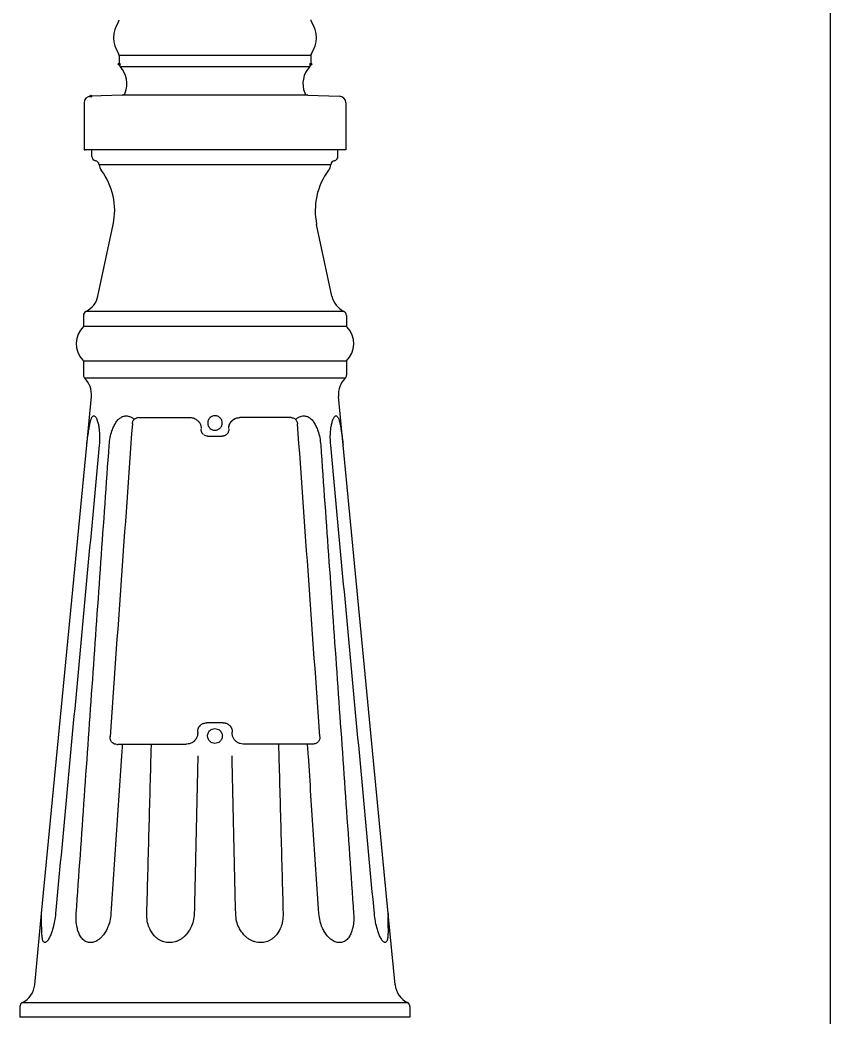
# Model space of a CAD drawing. Extents: x 0 to 72, y 0 to 378.
# Drawn here: x 7.3 to 61.4, y 35.4 to 101.9 of the extents above; entities that cross this region are included whole.
import ezdxf

# ---------------------------------------------------------------- set-up
doc = ezdxf.new("R2010")
doc.units = 0
doc.layers.add('LIVELLO_1', color=160, linetype='Continuous')

# ---------------------------------------------------------------- blocks, each defined once
blk = doc.blocks.new('AI9-BLK1')
at = {"layer": 'LIVELLO_1', "color": 7}
for p, q in [((25.724, 20.456), (25.722, -167.701)), ((-21.756, -89.768), (-21.756, -90.345)), ((-8.956, -89.768), (-21.756, -89.768)), ((-8.956, -89.768), (-8.956, -90.345)), ((-21.694, -90.5), (-9.021, -90.5)), ((-21.551, -92.4), (-23.654, -92.474)), ((-20.592, -92.4), (-21.551, -92.4)), ((-9.161, -92.4), (-7.059, -92.474)), ((-24.1, -92.922), (-24.1, -96.049)), ((-6.613, -92.922), (-6.613, -96.049)), ((-24.1, -96.049), (-24.031, -96.049)), ((-15.357, -96.049), (-24.031, -96.049)), ((-23.573, -96.493), (-23.573, -96.049)), ((-7.14, -96.049), (-23.573, -96.049)), ((-6.757, -96.049), (-15.357, -96.049)), ((-7.14, -96.493), (-7.14, -96.049)), ((-6.613, -96.049), (-6.757, -96.049)), ((-7.619, -97.049), (-23.093, -97.049)), ((-23.169, -105.815), (-22.153, -101.034)), ((-7.546, -105.815), (-8.564, -101.034)), ((-24.137, -107.112), (-24.137, -107.847)), ((-6.744, -106.841), (-23.972, -106.841)), ((-6.575, -107.112), (-6.575, -107.847)), ((-6.575, -107.847), (-24.137, -107.847)), ((-24.137, -110.142), (-24.137, -111.097)), ((-24.137, -110.142), (-6.575, -110.142)), ((-6.575, -110.142), (-6.575, -111.097)), ((-6.663, -111.309), (-24.049, -111.309)), ((-23.921, -115.77), (-23.607, -112.513)), ((-6.791, -115.77), (-7.104, -112.513)), ((-12.683, -113.926), (-13.693, -113.926)), ((-12.376, -113.926), (-12.683, -113.926)), ((-11.296, -113.926), (-12.376, -113.926)), ((-10.272, -113.926), (-11.296, -113.926)), ((-26.934, -147.039), (-23.921, -115.77)), ((-15.83, -115.168), (-15.144, -115.168)), ((-15.144, -115.168), (-14.883, -115.168)), ((-3.779, -147.039), (-6.791, -115.77)), ((-14.799, -134.302), (-15.916, -134.302)), ((-11.114, -135.719), (-13.465, -135.718)), ((-9.172, -135.719), (-11.114, -135.719)), ((-8.771, -135.719), (-9.172, -135.719)), ((-27.39, -151.782), (-26.934, -147.039)), ((-3.323, -151.782), (-3.779, -147.039)), ((-28.213, -152.977), (-2.5, -152.977)), ((-28.381, -153.242), (-28.381, -153.94)), ((-2.336, -153.242), (-2.336, -153.94)), ((-2.336, -153.94), (-28.381, -153.94))]:
    blk.add_line(p, q, dxfattribs=at)
for points in [[(-9.161, -92.4), (-10.123, -92.4), (-20.592, -92.4)], [(-20.416, -113.913), (-20.355, -113.913), (-20.291, -113.913)], [(-21.737, -135.735), (-21.639, -135.735), (-21.541, -135.735)], [(-19.828, -135.725), (-19.782, -135.725), (-19.725, -135.725), (-19.662, -135.725), (-19.598, -135.725)]]:
    blk.add_lwpolyline(points, dxfattribs=at)
blk.add_circle((-8.957, -90.345), 0.0689, dxfattribs=at)
for centre, major_axis, ratio in [((-21.757, -90.345), (0.0013, -0.0686), 0.97847), ((-23.653, -92.474), (-0.0009, -0.0703), 0.98522)]:
    blk.add_ellipse(centre, major_axis=major_axis, ratio=ratio, dxfattribs=at)
for points in [[(-21.794, -87.518), (-22.238, -88.155), (-22.238, -89.001), (-21.794, -89.638)], [(-21.794, -87.518), (-21.769, -87.481), (-21.756, -87.436), (-21.756, -87.388)], [(-8.956, -87.388), (-8.956, -87.436), (-8.945, -87.481), (-8.918, -87.518)], [(-8.918, -89.638), (-8.475, -89.001), (-8.475, -88.155), (-8.918, -87.518)], [(-21.756, -89.768), (-21.756, -89.723), (-21.769, -89.677), (-21.794, -89.638)], [(-8.918, -89.638), (-8.945, -89.677), (-8.956, -89.723), (-8.956, -89.768)], [(-21.756, -90.345), (-21.756, -90.403), (-21.735, -90.461), (-21.694, -90.5)], [(-21.352, -92.262), (-21.106, -91.66), (-21.239, -90.968), (-21.694, -90.5)], [(-9.021, -90.5), (-9.475, -90.968), (-9.607, -91.66), (-9.36, -92.262)], [(-9.021, -90.5), (-8.98, -90.461), (-8.956, -90.403), (-8.956, -90.345)], [(-23.654, -92.474), (-23.9, -92.474), (-24.1, -92.676), (-24.1, -92.922)], [(-21.551, -92.4), (-21.465, -92.399), (-21.386, -92.346), (-21.352, -92.262)], [(-9.36, -92.262), (-9.33, -92.346), (-9.247, -92.399), (-9.161, -92.4)], [(-6.613, -92.922), (-6.613, -92.676), (-6.812, -92.474), (-7.059, -92.474)], [(-23.573, -96.493), (-23.573, -96.635), (-23.47, -96.758), (-23.332, -96.786)], [(-7.383, -96.786), (-7.242, -96.758), (-7.14, -96.635), (-7.14, -96.493)], [(-23.093, -97.049), (-23.105, -96.921), (-23.203, -96.81), (-23.332, -96.786)], [(-23.093, -97.049), (-23.079, -97.184), (-23.03, -97.319), (-22.948, -97.423)], [(-23.093, -97.049), (-23.079, -97.184), (-23.03, -97.319), (-22.948, -97.423)], [(-7.767, -97.423), (-7.682, -97.319), (-7.634, -97.184), (-7.619, -97.049)], [(-7.383, -96.786), (-7.51, -96.81), (-7.606, -96.921), (-7.619, -97.049)], [(-22.153, -101.034), (-21.882, -99.773), (-22.175, -98.457), (-22.948, -97.423)], [(-7.767, -97.423), (-8.539, -98.457), (-8.83, -99.773), (-8.564, -101.034)], [(-23.972, -106.841), (-23.559, -106.638), (-23.262, -106.264), (-23.169, -105.815)], [(-7.546, -105.815), (-7.45, -106.264), (-7.153, -106.638), (-6.744, -106.841)], [(-23.972, -106.841), (-24.072, -106.892), (-24.137, -106.994), (-24.137, -107.112)], [(-6.575, -107.112), (-6.575, -106.994), (-6.642, -106.892), (-6.744, -106.841)], [(-24.137, -111.097), (-24.137, -111.176), (-24.103, -111.251), (-24.049, -111.309)], [(-6.663, -111.309), (-6.61, -111.251), (-6.575, -111.176), (-6.575, -111.097)], [(-23.607, -112.513), (-23.566, -112.066), (-23.727, -111.622), (-24.049, -111.309)], [(-6.663, -111.309), (-6.985, -111.622), (-7.147, -112.066), (-7.104, -112.513)], [(-28.213, -152.977), (-27.749, -152.749), (-27.442, -152.298), (-27.39, -151.782)], [(-3.323, -151.782), (-3.271, -152.298), (-2.963, -152.749), (-2.5, -152.977)], [(-28.213, -152.977), (-28.314, -153.026), (-28.381, -153.129), (-28.381, -153.242)], [(-2.336, -153.242), (-2.336, -153.129), (-2.4, -153.026), (-2.5, -152.977)]]:
    blk.add_open_spline(points, degree=3, dxfattribs=at)
for points, knots in [([(-24.137, -107.847), (-24.772, -108.458), (-24.791, -109.463), (-24.184, -110.096), (-24.166, -110.111), (-24.153, -110.128), (-24.137, -110.142)], [0, 0, 0, 0, 1, 1, 1, 2, 2, 2, 2]), ([(-6.575, -110.142), (-5.943, -109.535), (-5.923, -108.528), (-6.529, -107.892), (-6.546, -107.879), (-6.559, -107.864), (-6.575, -107.847)], [0, 0, 0, 0, 1, 1, 1, 2, 2, 2, 2]), ([(-15.357, -113.803), (-15.416, -113.81), (-15.474, -113.813), (-15.53, -113.831), (-15.581, -113.852), (-15.63, -113.88), (-15.67, -113.919), (-15.704, -113.945), (-15.729, -113.975), (-15.754, -114.012), (-15.776, -114.043), (-15.797, -114.08), (-15.81, -114.117), (-15.821, -114.147), (-15.83, -114.173), (-15.835, -114.201), (-15.842, -114.233), (-15.842, -114.257), (-15.842, -114.291), (-15.842, -114.317), (-15.842, -114.345), (-15.835, -114.375), (-15.83, -114.401), (-15.821, -114.435), (-15.81, -114.461), (-15.797, -114.496), (-15.776, -114.533), (-15.754, -114.564), (-15.729, -114.603), (-15.704, -114.631), (-15.67, -114.661), (-15.63, -114.696), (-15.581, -114.726), (-15.53, -114.745), (-15.474, -114.766), (-15.416, -114.77), (-15.357, -114.777)], [0, 0, 0, 0, 1, 1, 1, 2, 2, 2, 3, 3, 3, 4, 4, 4, 5, 5, 5, 6, 6, 6, 7, 7, 7, 8, 8, 8, 9, 9, 9, 10, 10, 10, 11, 11, 11, 12, 12, 12, 12]), ([(-15.17, -113.842), (-15.201, -113.828), (-15.229, -113.817), (-15.264, -113.81), (-15.293, -113.808), (-15.325, -113.803), (-15.357, -113.803)], [0, 0, 0, 0, 1, 1, 1, 2, 2, 2, 2]), ([(-23.921, -115.77), (-23.904, -115.602), (-23.887, -115.438), (-23.863, -115.272), (-23.841, -115.123), (-23.819, -114.975), (-23.796, -114.826), (-23.776, -114.726), (-23.76, -114.628), (-23.743, -114.533), (-23.727, -114.442), (-23.712, -114.349), (-23.688, -114.257), (-23.679, -114.221), (-23.67, -114.18), (-23.659, -114.143), (-23.647, -114.099), (-23.634, -114.064), (-23.623, -114.026), (-23.614, -113.999), (-23.606, -113.972), (-23.591, -113.948), (-23.582, -113.924), (-23.566, -113.9), (-23.549, -113.878), (-23.537, -113.863), (-23.519, -113.847), (-23.503, -113.836), (-23.487, -113.826), (-23.467, -113.817), (-23.448, -113.817), (-23.426, -113.817), (-23.405, -113.826), (-23.391, -113.836), (-23.372, -113.847), (-23.354, -113.863), (-23.341, -113.878), (-23.319, -113.9), (-23.307, -113.924), (-23.29, -113.945), (-23.278, -113.972), (-23.268, -113.998), (-23.256, -114.022), (-23.242, -114.062), (-23.228, -114.099), (-23.213, -114.138), (-23.199, -114.18), (-23.189, -114.221), (-23.177, -114.257), (-23.153, -114.349), (-23.134, -114.438), (-23.119, -114.533), (-23.104, -114.628), (-23.09, -114.726), (-23.079, -114.826), (-23.068, -114.975), (-23.059, -115.123), (-23.061, -115.273), (-23.062, -115.438), (-23.074, -115.602), (-23.086, -115.77), (-23.573, -120.982), (-24.06, -126.192), (-24.543, -131.404), (-25.03, -136.616), (-25.517, -141.826), (-26.003, -147.039), (-26.018, -147.202), (-26.039, -147.367), (-26.068, -147.532), (-26.09, -147.674), (-26.125, -147.818), (-26.164, -147.958), (-26.188, -148.06), (-26.218, -148.153), (-26.25, -148.247), (-26.281, -148.337), (-26.315, -148.423), (-26.355, -148.514), (-26.375, -148.555), (-26.392, -148.599), (-26.414, -148.639), (-26.435, -148.677), (-26.455, -148.721), (-26.481, -148.76), (-26.498, -148.783), (-26.513, -148.813), (-26.533, -148.837), (-26.547, -148.857), (-26.569, -148.884), (-26.594, -148.906), (-26.612, -148.921), (-26.628, -148.937), (-26.651, -148.951), (-26.671, -148.962), (-26.692, -148.969), (-26.716, -148.969), (-26.735, -148.969), (-26.756, -148.962), (-26.773, -148.951), (-26.79, -148.939), (-26.807, -148.921), (-26.819, -148.906), (-26.833, -148.884), (-26.843, -148.857), (-26.853, -148.832), (-26.862, -148.806), (-26.869, -148.779), (-26.874, -148.753), (-26.881, -148.709), (-26.886, -148.674), (-26.892, -148.632), (-26.898, -148.593), (-26.903, -148.555), (-26.905, -148.514), (-26.914, -148.423), (-26.914, -148.335), (-26.915, -148.246), (-26.92, -148.149), (-26.92, -148.053), (-26.924, -147.953), (-26.934, -147.811), (-26.944, -147.667), (-26.946, -147.519), (-26.95, -147.361), (-26.942, -147.2), (-26.934, -147.039)], [0, 0, 0, 0, 1, 1, 1, 2, 2, 2, 3, 3, 3, 4, 4, 4, 5, 5, 5, 6, 6, 6, 7, 7, 7, 8, 8, 8, 9, 9, 9, 10, 10, 10, 11, 11, 11, 12, 12, 12, 13, 13, 13, 14, 14, 14, 15, 15, 15, 16, 16, 16, 17, 17, 17, 18, 18, 18, 19, 19, 19, 20, 20, 20, 21, 21, 21, 22, 22, 22, 23, 23, 23, 24, 24, 24, 25, 25, 25, 26, 26, 26, 27, 27, 27, 28, 28, 28, 29, 29, 29, 30, 30, 30, 31, 31, 31, 32, 32, 32, 33, 33, 33, 34, 34, 34, 35, 35, 35, 36, 36, 36, 37, 37, 37, 38, 38, 38, 39, 39, 39, 40, 40, 40, 41, 41, 41, 42, 42, 42, 42]), ([(-22.419, -115.77), (-22.402, -115.598), (-22.385, -115.43), (-22.354, -115.265), (-22.324, -115.112), (-22.284, -114.963), (-22.236, -114.817), (-22.2, -114.712), (-22.16, -114.614), (-22.114, -114.519), (-22.073, -114.428), (-22.022, -114.34), (-21.968, -114.257), (-21.943, -114.217), (-21.915, -114.18), (-21.884, -114.143), (-21.857, -114.103), (-21.824, -114.073), (-21.788, -114.04), (-21.766, -114.015), (-21.737, -113.994), (-21.709, -113.972), (-21.68, -113.952), (-21.656, -113.935), (-21.629, -113.917), (-21.608, -113.903), (-21.593, -113.892), (-21.571, -113.884), (-21.55, -113.871), (-21.524, -113.863), (-21.501, -113.854), (-21.469, -113.842), (-21.435, -113.829), (-21.402, -113.826), (-21.365, -113.817), (-21.329, -113.813), (-21.293, -113.813), (-21.243, -113.813), (-21.193, -113.819), (-21.143, -113.829), (-21.092, -113.842), (-21.044, -113.857), (-20.999, -113.873), (-20.963, -113.887), (-20.936, -113.905), (-20.906, -113.926), (-20.876, -113.942), (-20.85, -113.961), (-20.823, -113.985), (-20.809, -113.998), (-20.792, -114.01), (-20.777, -114.022), (-20.768, -114.031), (-20.759, -114.04), (-20.746, -114.047)], [0, 0, 0, 0, 1, 1, 1, 2, 2, 2, 3, 3, 3, 4, 4, 4, 5, 5, 5, 6, 6, 6, 7, 7, 7, 8, 8, 8, 9, 9, 9, 10, 10, 10, 11, 11, 11, 12, 12, 12, 13, 13, 13, 14, 14, 14, 15, 15, 15, 16, 16, 16, 17, 17, 17, 18, 18, 18, 18]), ([(-20.874, -114.34), (-21.123, -117.821), (-21.372, -121.305), (-21.62, -124.788), (-21.869, -128.268), (-22.117, -131.75), (-22.366, -135.232)], [0, 0, 0, 0, 1, 1, 1, 2, 2, 2, 2]), ([(-20.874, -114.34), (-20.874, -114.322), (-20.867, -114.303), (-20.864, -114.278), (-20.857, -114.257), (-20.852, -114.238), (-20.849, -114.217)], [0, 0, 0, 0, 1, 1, 1, 2, 2, 2, 2]), ([(-20.849, -114.217), (-20.836, -114.184), (-20.826, -114.157), (-20.809, -114.128), (-20.792, -114.099), (-20.77, -114.073), (-20.746, -114.047)], [0, 0, 0, 0, 1, 1, 1, 2, 2, 2, 2]), ([(-20.746, -114.047), (-20.725, -114.026), (-20.698, -114.003), (-20.667, -113.985), (-20.642, -113.961), (-20.61, -113.952), (-20.579, -113.936)], [0, 0, 0, 0, 1, 1, 1, 2, 2, 2, 2]), ([(-20.579, -113.936), (-20.556, -113.933), (-20.531, -113.926), (-20.507, -113.924), (-20.482, -113.921), (-20.461, -113.919), (-20.435, -113.91)], [0, 0, 0, 0, 1, 1, 1, 2, 2, 2, 2]), ([(-20.291, -113.913), (-20.112, -113.917), (-19.929, -113.919), (-19.751, -113.919), (-19.569, -113.921), (-19.393, -113.921), (-19.21, -113.921)], [0, 0, 0, 0, 1, 1, 1, 2, 2, 2, 2]), ([(-19.21, -113.921), (-19.21, -113.921), (-18.991, -113.921), (-18.991, -113.921), (-18.906, -113.921), (-18.822, -113.921), (-18.734, -113.924), (-18.734, -113.924), (-18.398, -113.924), (-18.398, -113.924), (-18.273, -113.924), (-18.148, -113.926), (-18.024, -113.926)], [0, 0, 0, 0, 1, 1, 1, 2, 2, 2, 3, 3, 3, 4, 4, 4, 4]), ([(-18.024, -113.926), (-18.024, -113.926), (-17.522, -113.926), (-17.522, -113.926), (-17.355, -113.926), (-17.186, -113.926), (-17.02, -113.926)], [0, 0, 0, 0, 1, 1, 1, 2, 2, 2, 2]), ([(-17.018, -113.926), (-16.971, -113.933), (-16.922, -113.933), (-16.876, -113.942), (-16.834, -113.948), (-16.786, -113.961), (-16.742, -113.977), (-16.707, -113.994), (-16.665, -114.015), (-16.629, -114.036), (-16.596, -114.056), (-16.565, -114.08), (-16.538, -114.103), (-16.511, -114.128), (-16.486, -114.152), (-16.462, -114.179), (-16.454, -114.187), (-16.446, -114.194), (-16.439, -114.205), (-16.435, -114.213), (-16.428, -114.221), (-16.423, -114.226)], [0, 0, 0, 0, 1, 1, 1, 2, 2, 2, 3, 3, 3, 4, 4, 4, 5, 5, 5, 6, 6, 6, 7, 7, 7, 7]), ([(-16.423, -114.226), (-16.389, -114.278), (-16.349, -114.338), (-16.327, -114.399), (-16.304, -114.461), (-16.291, -114.526), (-16.281, -114.593)], [0, 0, 0, 0, 1, 1, 1, 2, 2, 2, 2]), ([(-15.154, -114.728), (-15.127, -114.717), (-15.104, -114.702), (-15.079, -114.687), (-15.053, -114.672), (-15.03, -114.649), (-15.008, -114.628), (-14.989, -114.609), (-14.969, -114.587), (-14.953, -114.559), (-14.935, -114.533), (-14.921, -114.503), (-14.908, -114.479), (-14.895, -114.449), (-14.888, -114.417), (-14.881, -114.386), (-14.874, -114.354), (-14.87, -114.322), (-14.87, -114.291), (-14.87, -114.257), (-14.874, -114.226), (-14.881, -114.194), (-14.888, -114.164), (-14.895, -114.131), (-14.908, -114.103), (-14.921, -114.073), (-14.935, -114.043), (-14.955, -114.019), (-14.972, -113.991), (-14.993, -113.968), (-15.015, -113.943), (-15.036, -113.921), (-15.061, -113.903), (-15.089, -113.885), (-15.115, -113.868), (-15.144, -113.854), (-15.17, -113.842)], [0, 0, 0, 0, 1, 1, 1, 2, 2, 2, 3, 3, 3, 4, 4, 4, 5, 5, 5, 6, 6, 6, 7, 7, 7, 8, 8, 8, 9, 9, 9, 10, 10, 10, 11, 11, 11, 12, 12, 12, 12]), ([(-14.434, -114.594), (-14.427, -114.554), (-14.422, -114.519), (-14.414, -114.484), (-14.405, -114.449), (-14.391, -114.412), (-14.376, -114.378)], [0, 0, 0, 0, 1, 1, 1, 2, 2, 2, 2]), ([(-14.427, -114.558), (-14.422, -114.526), (-14.417, -114.496), (-14.408, -114.466), (-14.401, -114.435), (-14.387, -114.407), (-14.376, -114.378)], [0, 0, 0, 0, 1, 1, 1, 2, 2, 2, 2]), ([(-14.376, -114.378), (-14.374, -114.375), (-14.374, -114.375), (-14.374, -114.371), (-14.374, -114.37), (-14.374, -114.368), (-14.37, -114.365), (-14.37, -114.365), (-14.37, -114.361), (-14.37, -114.361), (-14.365, -114.359), (-14.365, -114.356), (-14.365, -114.354), (-14.365, -114.354), (-14.363, -114.349), (-14.362, -114.349), (-14.362, -114.349), (-14.362, -114.342), (-14.362, -114.342), (-14.362, -114.342), (-14.358, -114.34), (-14.358, -114.338), (-14.358, -114.336), (-14.358, -114.333), (-14.355, -114.333), (-14.355, -114.333), (-14.355, -114.328), (-14.355, -114.326), (-14.355, -114.326), (-14.353, -114.326), (-14.351, -114.322), (-14.351, -114.322), (-14.351, -114.319), (-14.351, -114.319), (-14.347, -114.317), (-14.345, -114.314), (-14.345, -114.31), (-14.345, -114.31), (-14.343, -114.308), (-14.343, -114.308), (-14.342, -114.306), (-14.342, -114.306), (-14.342, -114.305), (-14.342, -114.303), (-14.338, -114.303), (-14.338, -114.303), (-14.338, -114.303), (-14.338, -114.296), (-14.338, -114.296), (-14.334, -114.294), (-14.331, -114.291), (-14.331, -114.291), (-14.331, -114.291), (-14.331, -114.287), (-14.331, -114.287), (-14.331, -114.287), (-14.329, -114.285), (-14.329, -114.285), (-14.329, -114.278), (-14.328, -114.278), (-14.328, -114.278), (-14.324, -114.275), (-14.324, -114.275), (-14.324, -114.273), (-14.322, -114.272), (-14.322, -114.272), (-14.32, -114.27), (-14.32, -114.27), (-14.319, -114.264), (-14.319, -114.264), (-14.319, -114.264), (-14.317, -114.263), (-14.317, -114.261), (-14.317, -114.261), (-14.313, -114.257), (-14.313, -114.257), (-14.312, -114.257), (-14.312, -114.256), (-14.312, -114.256), (-14.309, -114.254), (-14.307, -114.254), (-14.307, -114.252), (-14.307, -114.248), (-14.307, -114.248), (-14.306, -114.248), (-14.302, -114.248), (-14.302, -114.243), (-14.302, -114.243), (-14.302, -114.242), (-14.3, -114.242), (-14.299, -114.242), (-14.299, -114.242), (-14.299, -114.238), (-14.299, -114.238), (-14.299, -114.238), (-14.297, -114.235), (-14.295, -114.235), (-14.295, -114.235), (-14.295, -114.233), (-14.295, -114.233), (-14.295, -114.233), (-14.292, -114.231), (-14.292, -114.231), (-14.292, -114.231), (-14.29, -114.231), (-14.29, -114.226), (-14.29, -114.226), (-14.288, -114.226), (-14.288, -114.224), (-14.286, -114.224), (-14.286, -114.224), (-14.286, -114.222), (-14.286, -114.221), (-14.284, -114.221), (-14.284, -114.221), (-14.284, -114.221), (-14.281, -114.217), (-14.281, -114.217), (-14.281, -114.217), (-14.279, -114.217), (-14.279, -114.213), (-14.277, -114.213), (-14.277, -114.213), (-14.277, -114.21), (-14.277, -114.21), (-14.277, -114.21), (-14.277, -114.21), (-14.277, -114.21), (-14.276, -114.21), (-14.276, -114.21), (-14.276, -114.21), (-14.274, -114.205), (-14.274, -114.205), (-14.274, -114.205), (-14.269, -114.205), (-14.269, -114.205), (-14.269, -114.205), (-14.269, -114.201), (-14.269, -114.201), (-14.269, -114.201), (-14.269, -114.2), (-14.269, -114.2), (-14.266, -114.194), (-14.259, -114.191), (-14.257, -114.184), (-14.256, -114.18), (-14.25, -114.179), (-14.248, -114.173), (-14.243, -114.17), (-14.24, -114.166), (-14.236, -114.164), (-14.232, -114.157), (-14.228, -114.152), (-14.227, -114.152), (-14.223, -114.149), (-14.218, -114.143), (-14.214, -114.143), (-14.212, -114.136), (-14.211, -114.134), (-14.206, -114.131), (-14.202, -114.128), (-14.2, -114.126), (-14.194, -114.119), (-14.192, -114.117), (-14.189, -114.115), (-14.185, -114.113), (-14.182, -114.11), (-14.182, -114.108), (-14.176, -114.103), (-14.171, -114.103), (-14.17, -114.099), (-14.17, -114.096), (-14.163, -114.096), (-14.16, -114.094), (-14.158, -114.089), (-14.155, -114.086), (-14.151, -114.084), (-14.146, -114.082), (-14.146, -114.08), (-14.142, -114.08), (-14.142, -114.08), (-14.141, -114.08), (-14.139, -114.077), (-14.139, -114.073), (-14.134, -114.073), (-14.134, -114.073), (-14.132, -114.073), (-14.13, -114.068), (-14.13, -114.068), (-14.128, -114.068), (-14.127, -114.068), (-14.127, -114.064), (-14.12, -114.064), (-14.12, -114.064), (-14.119, -114.064), (-14.117, -114.062), (-14.117, -114.062), (-14.115, -114.056), (-14.115, -114.056), (-14.115, -114.056), (-14.112, -114.056), (-14.112, -114.056), (-14.112, -114.056), (-14.11, -114.056), (-14.108, -114.054)], [0, 0, 0, 0, 1, 1, 1, 2, 2, 2, 3, 3, 3, 4, 4, 4, 5, 5, 5, 6, 6, 6, 7, 7, 7, 8, 8, 8, 9, 9, 9, 10, 10, 10, 11, 11, 11, 12, 12, 12, 13, 13, 13, 14, 14, 14, 15, 15, 15, 16, 16, 16, 17, 17, 17, 18, 18, 18, 19, 19, 19, 20, 20, 20, 21, 21, 21, 22, 22, 22, 23, 23, 23, 24, 24, 24, 25, 25, 25, 26, 26, 26, 27, 27, 27, 28, 28, 28, 29, 29, 29, 30, 30, 30, 31, 31, 31, 32, 32, 32, 33, 33, 33, 34, 34, 34, 35, 35, 35, 36, 36, 36, 37, 37, 37, 38, 38, 38, 39, 39, 39, 40, 40, 40, 41, 41, 41, 42, 42, 42, 43, 43, 43, 44, 44, 44, 45, 45, 45, 46, 46, 46, 47, 47, 47, 48, 48, 48, 49, 49, 49, 50, 50, 50, 51, 51, 51, 52, 52, 52, 53, 53, 53, 54, 54, 54, 55, 55, 55, 56, 56, 56, 57, 57, 57, 58, 58, 58, 59, 59, 59, 60, 60, 60, 61, 61, 61, 62, 62, 62, 63, 63, 63, 64, 64, 64, 65, 65, 65, 66, 66, 66, 67, 67, 67, 68, 68, 68, 68]), ([(-14.376, -114.378), (-14.37, -114.365), (-14.362, -114.349), (-14.355, -114.333), (-14.351, -114.319), (-14.342, -114.305), (-14.331, -114.291), (-14.322, -114.273), (-14.312, -114.257), (-14.302, -114.243), (-14.29, -114.231), (-14.279, -114.217), (-14.269, -114.2)], [0, 0, 0, 0, 1, 1, 1, 2, 2, 2, 3, 3, 3, 4, 4, 4, 4]), ([(-14.269, -114.2), (-14.266, -114.194), (-14.259, -114.189), (-14.257, -114.184), (-14.25, -114.179), (-14.243, -114.17), (-14.238, -114.164), (-14.227, -114.152), (-14.218, -114.147), (-14.211, -114.134), (-14.202, -114.126), (-14.191, -114.117), (-14.182, -114.11), (-14.17, -114.099), (-14.155, -114.089), (-14.142, -114.08), (-14.13, -114.068), (-14.119, -114.064), (-14.108, -114.054)], [0, 0, 0, 0, 1, 1, 1, 2, 2, 2, 3, 3, 3, 4, 4, 4, 5, 5, 5, 6, 6, 6, 6]), ([(-14.108, -114.054), (-14.096, -114.047), (-14.089, -114.04), (-14.074, -114.033), (-14.063, -114.026), (-14.049, -114.019), (-14.036, -114.012), (-14.015, -114.003), (-13.993, -113.991), (-13.976, -113.985), (-13.952, -113.972), (-13.927, -113.966), (-13.902, -113.956)], [0, 0, 0, 0, 1, 1, 1, 2, 2, 2, 3, 3, 3, 4, 4, 4, 4]), ([(-14.108, -114.054), (-14.074, -114.033), (-14.043, -114.015), (-14.005, -113.998), (-13.973, -113.985), (-13.94, -113.969), (-13.902, -113.956)], [0, 0, 0, 0, 1, 1, 1, 2, 2, 2, 2]), ([(-13.902, -113.956), (-13.868, -113.948), (-13.835, -113.942), (-13.801, -113.936), (-13.767, -113.933), (-13.731, -113.933), (-13.697, -113.926)], [0, 0, 0, 0, 1, 1, 1, 2, 2, 2, 2]), ([(-13.902, -113.956), (-13.889, -113.956), (-13.876, -113.952), (-13.862, -113.945), (-13.846, -113.943), (-13.834, -113.942), (-13.819, -113.938)], [0, 0, 0, 0, 1, 1, 1, 2, 2, 2, 2]), ([(-10.272, -113.926), (-10.25, -113.933), (-10.225, -113.935), (-10.204, -113.938), (-10.178, -113.942), (-10.153, -113.945), (-10.133, -113.952)], [0, 0, 0, 0, 1, 1, 1, 2, 2, 2, 2]), ([(-10.133, -113.952), (-10.103, -113.961), (-10.072, -113.975), (-10.046, -113.994), (-10.018, -114.012), (-9.995, -114.033), (-9.972, -114.054)], [0, 0, 0, 0, 1, 1, 1, 2, 2, 2, 2]), ([(-9.972, -114.054), (-9.961, -114.047), (-9.952, -114.036), (-9.941, -114.026), (-9.925, -114.012), (-9.909, -113.999), (-9.89, -113.985), (-9.868, -113.961), (-9.837, -113.942), (-9.806, -113.926), (-9.775, -113.905), (-9.749, -113.887), (-9.713, -113.873), (-9.667, -113.857), (-9.621, -113.842), (-9.571, -113.829), (-9.521, -113.819), (-9.47, -113.813), (-9.42, -113.813), (-9.384, -113.813), (-9.348, -113.817), (-9.312, -113.826), (-9.278, -113.829), (-9.244, -113.842), (-9.211, -113.854), (-9.19, -113.863), (-9.163, -113.871), (-9.141, -113.884), (-9.122, -113.892), (-9.105, -113.903), (-9.086, -113.917)], [0, 0, 0, 0, 1, 1, 1, 2, 2, 2, 3, 3, 3, 4, 4, 4, 5, 5, 5, 6, 6, 6, 7, 7, 7, 8, 8, 8, 9, 9, 9, 10, 10, 10, 10]), ([(-9.972, -114.054), (-9.948, -114.082), (-9.925, -114.108), (-9.909, -114.136), (-9.889, -114.166), (-9.876, -114.198), (-9.86, -114.231), (-9.859, -114.252), (-9.853, -114.272), (-9.849, -114.294), (-9.844, -114.31), (-9.84, -114.333), (-9.837, -114.354)], [0, 0, 0, 0, 1, 1, 1, 2, 2, 2, 3, 3, 3, 4, 4, 4, 4]), ([(-8.347, -135.214), (-8.599, -131.74), (-8.845, -128.26), (-9.093, -124.783), (-9.341, -121.305), (-9.588, -117.832), (-9.837, -114.354)], [0, 0, 0, 0, 1, 1, 1, 2, 2, 2, 2]), ([(-9.086, -113.917), (-9.057, -113.935), (-9.031, -113.952), (-9.003, -113.972), (-8.978, -113.994), (-8.947, -114.015), (-8.924, -114.04), (-8.888, -114.073), (-8.858, -114.103), (-8.829, -114.143), (-8.798, -114.18), (-8.769, -114.217), (-8.746, -114.257), (-8.69, -114.34), (-8.643, -114.428), (-8.6, -114.519), (-8.556, -114.614), (-8.513, -114.712), (-8.48, -114.817), (-8.428, -114.963), (-8.388, -115.112), (-8.36, -115.265), (-8.328, -115.43), (-8.313, -115.598), (-8.295, -115.77)], [0, 0, 0, 0, 1, 1, 1, 2, 2, 2, 3, 3, 3, 4, 4, 4, 5, 5, 5, 6, 6, 6, 7, 7, 7, 8, 8, 8, 8]), ([(-7.628, -115.77), (-7.639, -115.602), (-7.65, -115.438), (-7.655, -115.273), (-7.655, -115.123), (-7.646, -114.975), (-7.634, -114.826), (-7.625, -114.726), (-7.612, -114.628), (-7.594, -114.533), (-7.577, -114.438), (-7.562, -114.349), (-7.535, -114.257), (-7.524, -114.221), (-7.513, -114.18), (-7.501, -114.138), (-7.488, -114.099), (-7.472, -114.062), (-7.455, -114.022), (-7.447, -113.998), (-7.434, -113.972), (-7.421, -113.945), (-7.405, -113.924), (-7.393, -113.9), (-7.373, -113.878), (-7.359, -113.863), (-7.34, -113.847), (-7.321, -113.836), (-7.305, -113.826), (-7.287, -113.817), (-7.265, -113.817), (-7.247, -113.817), (-7.225, -113.826), (-7.21, -113.836), (-7.193, -113.847), (-7.176, -113.863), (-7.163, -113.878), (-7.147, -113.9), (-7.132, -113.924), (-7.119, -113.948), (-7.109, -113.972), (-7.1, -113.999), (-7.091, -114.026), (-7.078, -114.064), (-7.066, -114.099), (-7.054, -114.143), (-7.044, -114.18), (-7.032, -114.221), (-7.023, -114.257), (-7.003, -114.349), (-6.985, -114.442), (-6.968, -114.533), (-6.951, -114.628), (-6.934, -114.726), (-6.918, -114.826), (-6.896, -114.975), (-6.872, -115.123), (-6.85, -115.272), (-6.831, -115.438), (-6.809, -115.602), (-6.791, -115.77)], [0, 0, 0, 0, 1, 1, 1, 2, 2, 2, 3, 3, 3, 4, 4, 4, 5, 5, 5, 6, 6, 6, 7, 7, 7, 8, 8, 8, 9, 9, 9, 10, 10, 10, 11, 11, 11, 12, 12, 12, 13, 13, 13, 14, 14, 14, 15, 15, 15, 16, 16, 16, 17, 17, 17, 18, 18, 18, 19, 19, 19, 20, 20, 20, 20]), ([(-16.286, -114.558), (-16.284, -114.572), (-16.284, -114.591), (-16.284, -114.609), (-16.284, -114.624), (-16.281, -114.64), (-16.281, -114.656)], [0, 0, 0, 0, 1, 1, 1, 2, 2, 2, 2]), ([(-16.252, -114.879), (-16.26, -114.851), (-16.268, -114.822), (-16.275, -114.791), (-16.277, -114.763), (-16.277, -114.735), (-16.277, -114.702)], [0, 0, 0, 0, 1, 1, 1, 2, 2, 2, 2]), ([(-16.21, -114.961), (-16.216, -114.945), (-16.224, -114.935), (-16.231, -114.919), (-16.236, -114.907), (-16.245, -114.894), (-16.252, -114.879)], [0, 0, 0, 0, 1, 1, 1, 2, 2, 2, 2]), ([(-16.116, -115.07), (-16.132, -115.051), (-16.152, -115.035), (-16.167, -115.017), (-16.18, -114.998), (-16.196, -114.98), (-16.21, -114.961)], [0, 0, 0, 0, 1, 1, 1, 2, 2, 2, 2]), ([(-15.83, -115.168), (-15.876, -115.165), (-15.923, -115.161), (-15.967, -115.147), (-16.009, -115.137), (-16.045, -115.112), (-16.085, -115.087)], [0, 0, 0, 0, 1, 1, 1, 2, 2, 2, 2]), ([(-15.357, -114.777), (-15.323, -114.771), (-15.283, -114.771), (-15.251, -114.766), (-15.217, -114.756), (-15.185, -114.745), (-15.154, -114.728)], [0, 0, 0, 0, 1, 1, 1, 2, 2, 2, 2]), ([(-14.599, -115.07), (-14.607, -115.072), (-14.615, -115.079), (-14.619, -115.082), (-14.635, -115.095), (-14.64, -115.102), (-14.655, -115.108), (-14.676, -115.119), (-14.694, -115.129), (-14.715, -115.137), (-14.743, -115.147), (-14.766, -115.154), (-14.794, -115.159)], [0, 0, 0, 0, 1, 1, 1, 2, 2, 2, 3, 3, 3, 4, 4, 4, 4]), ([(-14.502, -114.963), (-14.518, -114.98), (-14.53, -114.998), (-14.55, -115.017), (-14.563, -115.035), (-14.583, -115.051), (-14.599, -115.07)], [0, 0, 0, 0, 1, 1, 1, 2, 2, 2, 2]), ([(-14.464, -114.879), (-14.47, -114.894), (-14.477, -114.907), (-14.482, -114.921), (-14.489, -114.935), (-14.499, -114.945), (-14.502, -114.963)], [0, 0, 0, 0, 1, 1, 1, 2, 2, 2, 2]), ([(-14.435, -114.702), (-14.435, -114.735), (-14.435, -114.763), (-14.439, -114.791), (-14.446, -114.822), (-14.455, -114.851), (-14.464, -114.879)], [0, 0, 0, 0, 1, 1, 1, 2, 2, 2, 2]), ([(-14.435, -114.656), (-14.434, -114.64), (-14.43, -114.624), (-14.43, -114.609), (-14.43, -114.591), (-14.43, -114.575), (-14.427, -114.558)], [0, 0, 0, 0, 1, 1, 1, 2, 2, 2, 2]), ([(-24.621, -147.039), (-24.256, -141.826), (-23.891, -136.616), (-23.523, -131.404), (-23.156, -126.192), (-22.788, -120.982), (-22.419, -115.77)], [0, 0, 0, 0, 1, 1, 1, 2, 2, 2, 2]), ([(-14.794, -115.159), (-14.807, -115.161), (-14.823, -115.161), (-14.838, -115.165), (-14.852, -115.168), (-14.868, -115.168), (-14.883, -115.168)], [0, 0, 0, 0, 1, 1, 1, 2, 2, 2, 2]), ([(-8.295, -115.77), (-7.927, -120.982), (-7.556, -126.192), (-7.191, -131.404), (-6.824, -136.616), (-6.46, -141.826), (-6.094, -147.039)], [0, 0, 0, 0, 1, 1, 1, 2, 2, 2, 2]), ([(-3.779, -147.039), (-3.797, -147.2), (-3.81, -147.361), (-3.813, -147.523), (-3.813, -147.667), (-3.806, -147.811), (-3.801, -147.953), (-3.799, -148.053), (-3.797, -148.149), (-3.797, -148.246), (-3.799, -148.335), (-3.801, -148.423), (-3.81, -148.514), (-3.813, -148.555), (-3.817, -148.593), (-3.822, -148.632), (-3.825, -148.674), (-3.833, -148.709), (-3.84, -148.753), (-3.844, -148.779), (-3.851, -148.806), (-3.86, -148.832), (-3.869, -148.857), (-3.88, -148.884), (-3.894, -148.906), (-3.907, -148.921), (-3.923, -148.939), (-3.939, -148.951), (-3.959, -148.962), (-3.979, -148.969), (-4, -148.969), (-4.02, -148.969), (-4.041, -148.962), (-4.063, -148.951), (-4.083, -148.937), (-4.104, -148.921), (-4.119, -148.906), (-4.144, -148.884), (-4.166, -148.857), (-4.18, -148.837), (-4.201, -148.813), (-4.218, -148.783), (-4.232, -148.76), (-4.257, -148.721), (-4.276, -148.677), (-4.298, -148.639), (-4.32, -148.599), (-4.341, -148.555), (-4.36, -148.514), (-4.398, -148.423), (-4.432, -148.337), (-4.46, -148.247), (-4.494, -148.153), (-4.525, -148.06), (-4.548, -147.958), (-4.588, -147.818), (-4.62, -147.674), (-4.645, -147.532), (-4.674, -147.367), (-4.694, -147.202), (-4.71, -147.039), (-5.197, -141.826), (-5.682, -136.616), (-6.169, -131.404), (-6.654, -126.192), (-7.141, -120.982), (-7.628, -115.77)], [0, 0, 0, 0, 1, 1, 1, 2, 2, 2, 3, 3, 3, 4, 4, 4, 5, 5, 5, 6, 6, 6, 7, 7, 7, 8, 8, 8, 9, 9, 9, 10, 10, 10, 11, 11, 11, 12, 12, 12, 13, 13, 13, 14, 14, 14, 15, 15, 15, 16, 16, 16, 17, 17, 17, 18, 18, 18, 19, 19, 19, 20, 20, 20, 21, 21, 21, 22, 22, 22, 22]), ([(-16.454, -134.64), (-16.446, -134.63), (-16.444, -134.619), (-16.435, -134.609), (-16.432, -134.598), (-16.423, -134.588), (-16.416, -134.577), (-16.404, -134.561), (-16.396, -134.546), (-16.385, -134.533), (-16.375, -134.521), (-16.363, -134.509), (-16.354, -134.493), (-16.342, -134.481), (-16.327, -134.466), (-16.311, -134.453), (-16.297, -134.44), (-16.284, -134.432), (-16.267, -134.416), (-16.245, -134.402), (-16.224, -134.386), (-16.2, -134.377), (-16.178, -134.361), (-16.152, -134.351), (-16.126, -134.339), (-16.097, -134.33), (-16.063, -134.317), (-16.029, -134.314), (-15.991, -134.307), (-15.952, -134.305), (-15.916, -134.302)], [0, 0, 0, 0, 1, 1, 1, 2, 2, 2, 3, 3, 3, 4, 4, 4, 5, 5, 5, 6, 6, 6, 7, 7, 7, 8, 8, 8, 9, 9, 9, 10, 10, 10, 10]), ([(-14.799, -134.302), (-14.799, -134.302), (-14.761, -134.302), (-14.761, -134.302), (-14.746, -134.305), (-14.735, -134.307), (-14.723, -134.307)], [0, 0, 0, 0, 1, 1, 1, 2, 2, 2, 2]), ([(-14.723, -134.307), (-14.698, -134.312), (-14.671, -134.314), (-14.643, -134.323), (-14.619, -134.33), (-14.595, -134.335), (-14.57, -134.345), (-14.55, -134.354), (-14.53, -134.366), (-14.511, -134.377), (-14.489, -134.386), (-14.47, -134.4), (-14.45, -134.414), (-14.435, -134.423), (-14.419, -134.438), (-14.405, -134.451), (-14.387, -134.466), (-14.374, -134.475), (-14.362, -134.491), (-14.351, -134.507), (-14.338, -134.521), (-14.329, -134.533), (-14.317, -134.546), (-14.307, -134.561), (-14.299, -134.577), (-14.29, -134.588), (-14.281, -134.598), (-14.277, -134.609), (-14.269, -134.619), (-14.266, -134.63), (-14.259, -134.64)], [0, 0, 0, 0, 1, 1, 1, 2, 2, 2, 3, 3, 3, 4, 4, 4, 5, 5, 5, 6, 6, 6, 7, 7, 7, 8, 8, 8, 9, 9, 9, 10, 10, 10, 10]), ([(-16.507, -134.93), (-16.511, -135.011), (-16.511, -135.086), (-16.529, -135.163), (-16.545, -135.23), (-16.572, -135.298), (-16.611, -135.36), (-16.635, -135.402), (-16.663, -135.437), (-16.692, -135.47), (-16.723, -135.504), (-16.755, -135.534), (-16.791, -135.562), (-16.807, -135.574), (-16.826, -135.586), (-16.841, -135.598), (-16.858, -135.609), (-16.876, -135.618), (-16.891, -135.63)], [0, 0, 0, 0, 1, 1, 1, 2, 2, 2, 3, 3, 3, 4, 4, 4, 5, 5, 5, 6, 6, 6, 6]), ([(-16.507, -134.93), (-16.509, -134.896), (-16.511, -134.859), (-16.507, -134.826), (-16.502, -134.793), (-16.497, -134.763), (-16.488, -134.735), (-16.48, -134.714), (-16.476, -134.698), (-16.469, -134.677), (-16.464, -134.668), (-16.459, -134.654), (-16.454, -134.64)], [0, 0, 0, 0, 1, 1, 1, 2, 2, 2, 3, 3, 3, 4, 4, 4, 4]), ([(-15.357, -134.684), (-15.418, -134.691), (-15.481, -134.698), (-15.535, -134.716), (-15.586, -134.737), (-15.634, -134.767), (-15.675, -134.805), (-15.708, -134.83), (-15.738, -134.862), (-15.758, -134.896), (-15.783, -134.93), (-15.802, -134.968), (-15.819, -135.005), (-15.83, -135.035), (-15.838, -135.065), (-15.842, -135.091), (-15.846, -135.123), (-15.852, -135.151), (-15.852, -135.181), (-15.852, -135.211), (-15.846, -135.237), (-15.842, -135.267), (-15.838, -135.297), (-15.83, -135.328), (-15.819, -135.355), (-15.802, -135.39), (-15.783, -135.428), (-15.758, -135.462), (-15.738, -135.499), (-15.708, -135.53), (-15.675, -135.556), (-15.634, -135.595), (-15.586, -135.623), (-15.535, -135.646), (-15.481, -135.665), (-15.418, -135.667), (-15.357, -135.676), (-15.296, -135.667), (-15.237, -135.665), (-15.178, -135.646), (-15.127, -135.623), (-15.08, -135.595), (-15.037, -135.556), (-15.007, -135.53), (-14.978, -135.499), (-14.955, -135.462), (-14.929, -135.428), (-14.912, -135.39), (-14.895, -135.355), (-14.885, -135.328), (-14.878, -135.297), (-14.87, -135.267), (-14.866, -135.237), (-14.861, -135.211), (-14.861, -135.181), (-14.861, -135.151), (-14.866, -135.123), (-14.87, -135.091), (-14.878, -135.065), (-14.885, -135.035), (-14.895, -135.005), (-14.912, -134.968), (-14.929, -134.93), (-14.955, -134.896), (-14.978, -134.862), (-15.007, -134.83), (-15.037, -134.805), (-15.08, -134.767), (-15.127, -134.737), (-15.178, -134.716), (-15.237, -134.698), (-15.296, -134.691), (-15.357, -134.684)], [0, 0, 0, 0, 1, 1, 1, 2, 2, 2, 3, 3, 3, 4, 4, 4, 5, 5, 5, 6, 6, 6, 7, 7, 7, 8, 8, 8, 9, 9, 9, 10, 10, 10, 11, 11, 11, 12, 12, 12, 13, 13, 13, 14, 14, 14, 15, 15, 15, 16, 16, 16, 17, 17, 17, 18, 18, 18, 19, 19, 19, 20, 20, 20, 21, 21, 21, 22, 22, 22, 23, 23, 23, 24, 24, 24, 24]), ([(-14.259, -134.64), (-14.256, -134.654), (-14.248, -134.668), (-14.243, -134.677), (-14.238, -134.698), (-14.232, -134.714), (-14.227, -134.732), (-14.218, -134.763), (-14.211, -134.793), (-14.206, -134.826), (-14.202, -134.859), (-14.204, -134.896), (-14.206, -134.93)], [0, 0, 0, 0, 1, 1, 1, 2, 2, 2, 3, 3, 3, 4, 4, 4, 4]), ([(-13.465, -135.718), (-13.537, -135.714), (-13.612, -135.709), (-13.683, -135.69), (-13.74, -135.67), (-13.801, -135.646), (-13.855, -135.609), (-13.909, -135.571), (-13.957, -135.53), (-14.002, -135.486), (-14.045, -135.439), (-14.083, -135.386), (-14.117, -135.33), (-14.151, -135.276), (-14.176, -135.212), (-14.189, -135.151), (-14.206, -135.081), (-14.206, -135.005), (-14.206, -134.93)], [0, 0, 0, 0, 1, 1, 1, 2, 2, 2, 3, 3, 3, 4, 4, 4, 5, 5, 5, 6, 6, 6, 6]), ([(-22.356, -135.381), (-22.36, -135.36), (-22.36, -135.339), (-22.364, -135.312), (-22.366, -135.291), (-22.366, -135.268), (-22.367, -135.244)], [0, 0, 0, 0, 1, 1, 1, 2, 2, 2, 2]), ([(-22.094, -135.707), (-22.157, -135.667), (-22.224, -135.63), (-22.268, -135.577), (-22.311, -135.523), (-22.337, -135.451), (-22.356, -135.381)], [0, 0, 0, 0, 1, 1, 1, 2, 2, 2, 2]), ([(-21.937, -135.739), (-21.963, -135.735), (-21.99, -135.728), (-22.018, -135.725), (-22.042, -135.718), (-22.069, -135.714), (-22.094, -135.707)], [0, 0, 0, 0, 1, 1, 1, 2, 2, 2, 2]), ([(-21.916, -135.739), (-21.889, -135.739), (-21.857, -135.739), (-21.828, -135.735), (-21.828, -135.735), (-21.737, -135.735), (-21.737, -135.735)], [0, 0, 0, 0, 1, 1, 1, 2, 2, 2, 2]), ([(-21.541, -135.735), (-21.551, -135.867), (-21.56, -135.998), (-21.567, -136.127), (-21.579, -136.256), (-21.587, -136.386), (-21.596, -136.516)], [0, 0, 0, 0, 1, 1, 1, 2, 2, 2, 2]), ([(-21.541, -135.735), (-21.257, -135.732), (-20.969, -135.73), (-20.685, -135.73), (-20.399, -135.728), (-20.116, -135.725), (-19.828, -135.725)], [0, 0, 0, 0, 1, 1, 1, 2, 2, 2, 2]), ([(-19.619, -136.516), (-19.617, -136.386), (-19.614, -136.253), (-19.611, -136.121), (-19.607, -135.988), (-19.605, -135.858), (-19.598, -135.725)], [0, 0, 0, 0, 1, 1, 1, 2, 2, 2, 2]), ([(-19.598, -135.725), (-19.208, -135.725), (-18.817, -135.723), (-18.423, -135.723), (-18.029, -135.719), (-17.639, -135.719), (-17.248, -135.719)], [0, 0, 0, 0, 1, 1, 1, 2, 2, 2, 2]), ([(-16.891, -135.63), (-16.949, -135.655), (-17.007, -135.683), (-17.066, -135.698), (-17.122, -135.711), (-17.184, -135.714), (-17.248, -135.719)], [0, 0, 0, 0, 1, 1, 1, 2, 2, 2, 2]), ([(-11.114, -135.719), (-11.109, -135.853), (-11.106, -135.985), (-11.104, -136.12), (-11.098, -136.253), (-11.097, -136.386), (-11.093, -136.516)], [0, 0, 0, 0, 1, 1, 1, 2, 2, 2, 2]), ([(-9.118, -136.516), (-9.129, -136.385), (-9.138, -136.251), (-9.147, -136.12), (-9.156, -135.985), (-9.163, -135.853), (-9.172, -135.719)], [0, 0, 0, 0, 1, 1, 1, 2, 2, 2, 2]), ([(-8.616, -135.686), (-8.643, -135.691), (-8.671, -135.7), (-8.696, -135.704), (-8.719, -135.709), (-8.746, -135.714), (-8.771, -135.719)], [0, 0, 0, 0, 1, 1, 1, 2, 2, 2, 2]), ([(-8.356, -135.361), (-8.381, -135.435), (-8.401, -135.504), (-8.448, -135.556), (-8.493, -135.613), (-8.554, -135.651), (-8.616, -135.686)], [0, 0, 0, 0, 1, 1, 1, 2, 2, 2, 2]), ([(-8.347, -135.228), (-8.347, -135.249), (-8.349, -135.276), (-8.352, -135.295), (-8.352, -135.316), (-8.356, -135.34), (-8.356, -135.361)], [0, 0, 0, 0, 1, 1, 1, 2, 2, 2, 2]), ([(-21.596, -136.516), (-21.711, -138.271), (-21.83, -140.024), (-21.946, -141.781), (-22.066, -143.532), (-22.184, -145.289), (-22.303, -147.039)], [0, 0, 0, 0, 1, 1, 1, 2, 2, 2, 2]), ([(-19.907, -147.039), (-19.859, -145.289), (-19.81, -143.532), (-19.765, -141.781), (-19.717, -140.024), (-19.67, -138.275), (-19.619, -136.516)], [0, 0, 0, 0, 1, 1, 1, 2, 2, 2, 2]), ([(-16.497, -136.516), (-16.538, -138.275), (-16.575, -140.024), (-16.617, -141.781), (-16.658, -143.532), (-16.697, -145.289), (-16.74, -147.039)], [0, 0, 0, 0, 1, 1, 1, 2, 2, 2, 2]), ([(-13.973, -147.039), (-14.015, -145.289), (-14.056, -143.532), (-14.096, -141.781), (-14.137, -140.024), (-14.176, -138.275), (-14.218, -136.516)], [0, 0, 0, 0, 1, 1, 1, 2, 2, 2, 2]), ([(-11.093, -136.516), (-11.044, -138.275), (-10.996, -140.024), (-10.949, -141.781), (-10.902, -143.532), (-10.854, -145.289), (-10.807, -147.039)], [0, 0, 0, 0, 1, 1, 1, 2, 2, 2, 2]), ([(-6.094, -147.039), (-6.087, -147.2), (-6.081, -147.363), (-6.09, -147.525), (-6.097, -147.668), (-6.115, -147.814), (-6.147, -147.958), (-6.169, -148.06), (-6.198, -148.154), (-6.232, -148.251), (-6.266, -148.339), (-6.304, -148.43), (-6.351, -148.511), (-6.378, -148.556), (-6.401, -148.6), (-6.433, -148.643), (-6.466, -148.685), (-6.498, -148.723), (-6.537, -148.76), (-6.572, -148.791), (-6.608, -148.823), (-6.647, -148.848), (-6.685, -148.878), (-6.73, -148.9), (-6.775, -148.918), (-6.816, -148.937), (-6.857, -148.951), (-6.906, -148.96), (-6.951, -148.969), (-6.994, -148.972), (-7.04, -148.972), (-7.088, -148.972), (-7.136, -148.969), (-7.184, -148.96), (-7.231, -148.946), (-7.278, -148.935), (-7.321, -148.918), (-7.373, -148.9), (-7.421, -148.878), (-7.47, -148.848), (-7.517, -148.821), (-7.562, -148.791), (-7.603, -148.76), (-7.65, -148.723), (-7.697, -148.686), (-7.738, -148.643), (-7.781, -148.6), (-7.82, -148.556), (-7.858, -148.511), (-7.925, -148.43), (-7.984, -148.344), (-8.038, -148.255), (-8.093, -148.165), (-8.144, -148.069), (-8.191, -147.968), (-8.252, -147.832), (-8.304, -147.684), (-8.336, -147.537), (-8.376, -147.374), (-8.396, -147.209), (-8.41, -147.039), (-8.528, -145.289), (-8.649, -143.532), (-8.767, -141.781), (-8.885, -140.024), (-9.001, -138.271), (-9.118, -136.516)], [0, 0, 0, 0, 1, 1, 1, 2, 2, 2, 3, 3, 3, 4, 4, 4, 5, 5, 5, 6, 6, 6, 7, 7, 7, 8, 8, 8, 9, 9, 9, 10, 10, 10, 11, 11, 11, 12, 12, 12, 13, 13, 13, 14, 14, 14, 15, 15, 15, 16, 16, 16, 17, 17, 17, 18, 18, 18, 19, 19, 19, 20, 20, 20, 21, 21, 21, 22, 22, 22, 22]), ([(-22.303, -147.039), (-22.318, -147.209), (-22.338, -147.374), (-22.376, -147.537), (-22.41, -147.684), (-22.46, -147.832), (-22.522, -147.968), (-22.568, -148.069), (-22.618, -148.165), (-22.674, -148.255), (-22.728, -148.344), (-22.788, -148.43), (-22.856, -148.511), (-22.892, -148.556), (-22.932, -148.6), (-22.973, -148.643), (-23.016, -148.686), (-23.062, -148.723), (-23.11, -148.76), (-23.151, -148.791), (-23.199, -148.821), (-23.246, -148.848), (-23.29, -148.878), (-23.341, -148.9), (-23.393, -148.918), (-23.434, -148.935), (-23.481, -148.946), (-23.53, -148.96), (-23.577, -148.969), (-23.627, -148.972), (-23.672, -148.972), (-23.719, -148.972), (-23.765, -148.969), (-23.806, -148.96), (-23.855, -148.951), (-23.897, -148.937), (-23.94, -148.918), (-23.984, -148.9), (-24.028, -148.878), (-24.067, -148.848), (-24.105, -148.823), (-24.142, -148.791), (-24.175, -148.76), (-24.214, -148.723), (-24.249, -148.685), (-24.279, -148.643), (-24.312, -148.6), (-24.336, -148.556), (-24.364, -148.511), (-24.408, -148.43), (-24.446, -148.339), (-24.48, -148.251), (-24.515, -148.154), (-24.543, -148.06), (-24.564, -147.958), (-24.599, -147.814), (-24.615, -147.668), (-24.623, -147.525), (-24.631, -147.363), (-24.628, -147.2), (-24.621, -147.039)], [0, 0, 0, 0, 1, 1, 1, 2, 2, 2, 3, 3, 3, 4, 4, 4, 5, 5, 5, 6, 6, 6, 7, 7, 7, 8, 8, 8, 9, 9, 9, 10, 10, 10, 11, 11, 11, 12, 12, 12, 13, 13, 13, 14, 14, 14, 15, 15, 15, 16, 16, 16, 17, 17, 17, 18, 18, 18, 19, 19, 19, 20, 20, 20, 20]), ([(-16.74, -147.039), (-16.754, -147.209), (-16.764, -147.376), (-16.804, -147.544), (-16.838, -147.693), (-16.891, -147.839), (-16.963, -147.974), (-17.014, -148.077), (-17.073, -148.17), (-17.138, -148.262), (-17.199, -148.353), (-17.271, -148.432), (-17.347, -148.511), (-17.395, -148.556), (-17.443, -148.606), (-17.496, -148.644), (-17.549, -148.69), (-17.607, -148.727), (-17.663, -148.764), (-17.722, -148.795), (-17.778, -148.828), (-17.837, -148.851), (-17.898, -148.881), (-17.961, -148.9), (-18.024, -148.918), (-18.086, -148.937), (-18.148, -148.951), (-18.213, -148.96), (-18.275, -148.969), (-18.338, -148.972), (-18.401, -148.972), (-18.464, -148.972), (-18.525, -148.969), (-18.588, -148.96), (-18.647, -148.951), (-18.71, -148.937), (-18.77, -148.918), (-18.832, -148.9), (-18.892, -148.881), (-18.951, -148.851), (-19.007, -148.828), (-19.06, -148.795), (-19.117, -148.764), (-19.17, -148.727), (-19.223, -148.69), (-19.271, -148.644), (-19.319, -148.606), (-19.364, -148.556), (-19.408, -148.511), (-19.478, -148.432), (-19.54, -148.346), (-19.595, -148.258), (-19.653, -148.167), (-19.704, -148.07), (-19.747, -147.968), (-19.806, -147.832), (-19.847, -147.684), (-19.873, -147.537), (-19.9, -147.372), (-19.904, -147.209), (-19.907, -147.039)], [0, 0, 0, 0, 1, 1, 1, 2, 2, 2, 3, 3, 3, 4, 4, 4, 5, 5, 5, 6, 6, 6, 7, 7, 7, 8, 8, 8, 9, 9, 9, 10, 10, 10, 11, 11, 11, 12, 12, 12, 13, 13, 13, 14, 14, 14, 15, 15, 15, 16, 16, 16, 17, 17, 17, 18, 18, 18, 19, 19, 19, 20, 20, 20, 20]), ([(-10.807, -147.039), (-10.811, -147.209), (-10.813, -147.372), (-10.84, -147.537), (-10.864, -147.684), (-10.908, -147.832), (-10.965, -147.968), (-11.01, -148.07), (-11.061, -148.167), (-11.118, -148.258), (-11.172, -148.346), (-11.236, -148.432), (-11.307, -148.511), (-11.348, -148.556), (-11.393, -148.606), (-11.445, -148.644), (-11.49, -148.69), (-11.543, -148.727), (-11.598, -148.764), (-11.651, -148.795), (-11.706, -148.828), (-11.763, -148.851), (-11.821, -148.881), (-11.88, -148.9), (-11.943, -148.918), (-12.002, -148.937), (-12.067, -148.951), (-12.124, -148.96), (-12.187, -148.969), (-12.252, -148.972), (-12.311, -148.972), (-12.374, -148.972), (-12.437, -148.969), (-12.501, -148.96), (-12.565, -148.951), (-12.628, -148.937), (-12.688, -148.918), (-12.752, -148.9), (-12.815, -148.881), (-12.875, -148.851), (-12.937, -148.828), (-12.996, -148.795), (-13.052, -148.764), (-13.107, -148.727), (-13.167, -148.69), (-13.217, -148.644), (-13.271, -148.606), (-13.319, -148.556), (-13.368, -148.511), (-13.445, -148.432), (-13.511, -148.353), (-13.576, -148.262), (-13.641, -148.17), (-13.697, -148.077), (-13.748, -147.974), (-13.82, -147.839), (-13.876, -147.693), (-13.909, -147.544), (-13.948, -147.376), (-13.961, -147.209), (-13.973, -147.039)], [0, 0, 0, 0, 1, 1, 1, 2, 2, 2, 3, 3, 3, 4, 4, 4, 5, 5, 5, 6, 6, 6, 7, 7, 7, 8, 8, 8, 9, 9, 9, 10, 10, 10, 11, 11, 11, 12, 12, 12, 13, 13, 13, 14, 14, 14, 15, 15, 15, 16, 16, 16, 17, 17, 17, 18, 18, 18, 19, 19, 19, 20, 20, 20, 20])]:
    blk.add_open_spline(points, degree=3, knots=knots, dxfattribs=at)

msp = doc.modelspace()

# ---------------------------------------------------------------- block references
at = {"layer": 'LIVELLO_1', "color": 7}
msp.add_blockref('AI9-BLK1', (35.668538, 189.299212), dxfattribs=at)

doc.saveas('drawing.dxf')
